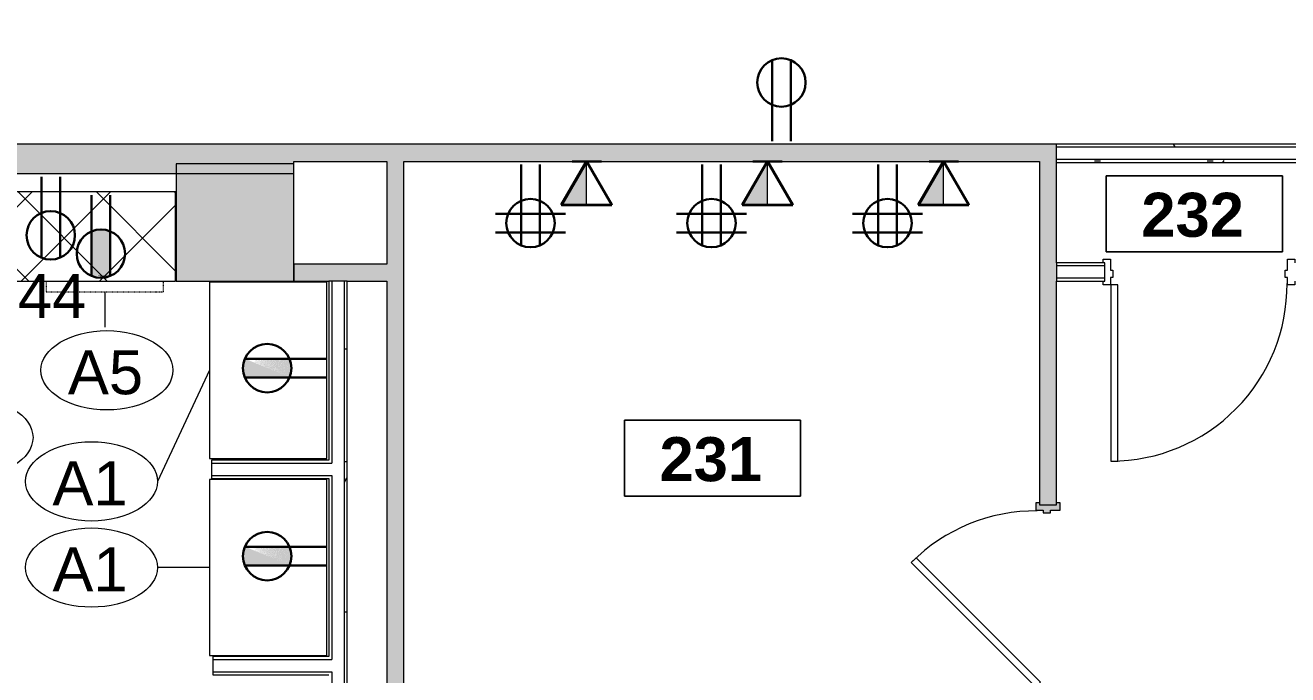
# Model space of a CAD drawing. Header units: inches. Extents: x 1180 to 3050, y -149 to 1363.
# Drawn here: x 2131.5 to 2389.6, y 271.3 to 404.1 of the extents above; entities that cross this region are included whole.
import ezdxf

# ---------------------------------------------------------------- set-up
doc = ezdxf.new("R2010")
doc.units = ezdxf.units.IN
doc.header["$MEASUREMENT"] = 0
doc.linetypes.add('Dash', pattern=[0.25, 0.125, -0.125])
for name, color, linetype, lineweight in [('A-ANNO-NOTE', 131, 'Continuous', 30), ('A-AREA-IDEN', 2, 'Continuous', 9), ('A-COLS', 52, 'Continuous', 13), ('A-DOOR', 31, 'Continuous', 13), ('A-WALL', 113, 'Continuous', 13), ('A-WALL-PATT', 111, 'Continuous', 13), ('I-WALL', 2, 'Continuous', 13), ('Q-CASE', 31, 'Continuous', 13), ('Q-SPCQ', 91, 'Continuous', 9), ('Q-SPCQ-HDLN', 91, 'Dash', 9), ('Q-SPCQ-IDEN', 132, 'Continuous', 9)]:
    doc.layers.add(name, color=color, linetype=linetype, lineweight=lineweight)
doc.styles.add('Arial', font='arial.ttf', dxfattribs={"height": 9})
doc.styles.add('Swis721 Lt BT', font='swissl.ttf', dxfattribs={"height": 9})
doc.styles.add('Swis721 Lt BT_B_1', font='', dxfattribs={"height": 9})
doc.styles.get('Swis721 Lt BT_B_1').set_extended_font_data('Swis721 Lt BT', bold=True)
pattern_1 = [(0, (0, 0), (30.72, 7.68), [1.267, -21.773, 1.267, -21.773, -122.88]), (0, (0, 0), (30.72, 7.68), [-46.08, 1.267, -44.813, 1.267, -21.773, -53.76]), (0, (0, 0), (30.72, 7.68), [-115.2, 1.267, -14.093, 1.267, -37.133]), (120, (11.52, 3.84), (-22.011075, 22.7643), [1.267, -21.773, 1.267, -21.773, -122.88]), (120, (11.52, 3.84), (-22.011075, 22.7643), [-46.08, 1.267, -44.813, 1.267, -21.773, -53.76]), (120, (11.52, 3.84), (-22.011075, 22.7643), [-115.2, 1.267, -14.093, 1.267, -37.133]), (240, (15.36, 19.2), (-8.708925, -30.4443), [1.267, -21.773, 1.267, -21.773, -122.88]), (240, (15.36, 19.2), (-8.708925, -30.4443), [-46.08, 1.267, -44.813, 1.267, -21.773, -53.76]), (240, (15.36, 19.2), (-8.708925, -30.4443), [-115.2, 1.267, -14.093, 1.267, -37.133])]

# ---------------------------------------------------------------- blocks, each defined once
blk = doc.blocks.new('Column Set - Column Set-6509051-FIRST FLOOR POWER _ SIGNAL')
at = {"layer": 'A-COLS', "lineweight": 9}
h = blk.add_hatch(color=7, dxfattribs=at)
h.paths.add_polyline_path([(3038.48, -123.25), (3038.48, -107.25), (3019.98, -107.25), (3019.98, -123.25)], flags=0)
h.paths.add_polyline_path([(2642.36, -123.25), (2651.67, -123.25), (2651.67, -107.25), (2642.36, -107.25)], flags=0)
h.paths.add_polyline_path([(2666.36, -123.25), (2666.36, -107.25), (2655.17, -107.25), (2655.17, -123.25)], flags=0)
h.paths.add_polyline_path([(2411.67, -123.25), (2411.67, -107.25), (2402.36, -107.25), (2402.36, -123.25)], flags=0)
h.paths.add_polyline_path([(2426.36, -123.25), (2426.36, -107.25), (2415.17, -107.25), (2415.17, -123.25)], flags=0)
h.paths.add_polyline_path([(2175.17, -123.25), (2186.36, -123.25), (2186.36, -107.25), (2175.17, -107.25), (2175.17, -115.8)], flags=0)
h.paths.add_polyline_path([(2162.36, -123.25), (2171.67, -123.25), (2171.67, -107.25), (2162.36, -107.25)], flags=0)
h.paths.add_polyline_path([(1922.3, -123.25), (1931.67, -123.25), (1931.67, -107.25), (1922.3, -107.25)], flags=0)
h.paths.add_polyline_path([(1935.17, -123.25), (1946.3, -123.25), (1946.3, -107.25), (1935.17, -107.25), (1935.17, -115.84)], flags=0)
h.paths.add_polyline_path([(1586.3, -123.25), (1586.3, -107.25), (1562.3, -107.25), (1562.3, -123.25), (1566.26, -123.25)], flags=0)
h.paths.add_polyline_path([(1571.47, 54.24), (1582.78, 65.55), (1565.81, 82.52), (1554.5, 71.21), (1567.73, 57.98)], flags=0)
h.paths.add_polyline_path([(3038.48, 111.75), (3038.48, 135.75), (3019.98, 135.75), (3019.98, 111.75), (3020.29, 111.75)], flags=0)
h.paths.add_polyline_path([(2642.36, 111.75), (2666.36, 111.75), (2666.36, 117.5), (2666.31, 117.5), (2666.31, 123.5), (2666.36, 123.5), (2666.36, 135.75), (2642.36, 135.75)], flags=0)
h.paths.add_polyline_path([(2882.36, 111.75), (2906.36, 111.75), (2906.36, 116.09), (2906.29, 116.09), (2906.29, 135.75), (2882.36, 135.75), (2882.36, 117.5)], flags=0)
h.paths.add_polyline_path([(2402.36, 111.75), (2426.36, 111.75), (2426.36, 135.75), (2402.36, 135.75), (2402.36, 123.07)], flags=0)
h.paths.add_polyline_path([(2162.36, 111.75), (2186.36, 111.75), (2186.36, 135.75), (2162.36, 135.75)], flags=0)
h.paths.add_polyline_path([(1922.3, 111.75), (1946.3, 111.75), (1946.3, 135.75), (1922.3, 135.75)], flags=0)
h.paths.add_polyline_path([(1681.4, 111.75), (1705.4, 111.75), (1705.4, 135.75), (1681.4, 135.75)], flags=0)
h.paths.add_polyline_path([(1401.76, 223.95), (1413.08, 235.26), (1396.11, 252.23), (1384.79, 240.92), (1398.32, 227.38)], flags=0)
h.paths.add_polyline_path([(1206.4, 231.75), (1222.4, 231.75), (1222.4, 255.75), (1206.4, 255.75)], flags=0)
h.paths.add_polyline_path([(3038.48, 351.75), (3038.48, 375.75), (3019.98, 375.75), (3019.98, 351.75), (3020.29, 351.75)], flags=0)
h.paths.add_polyline_path([(2886.54, 351.75), (2906.29, 351.75), (2906.29, 360.9), (2906.36, 360.9), (2906.36, 366.59), (2906.29, 366.59), (2906.29, 375.75), (2882.36, 375.75), (2882.36, 351.75)], flags=0)
h.paths.add_polyline_path([(2666.31, 351.75), (2666.36, 351.75), (2666.36, 364), (2666.31, 364), (2666.31, 370), (2666.36, 370), (2666.36, 375.75), (2642.36, 375.75), (2642.36, 351.75)], flags=0)
h.paths.add_polyline_path([(2402.36, 351.75), (2426.36, 351.75), (2426.36, 375.75), (2402.36, 375.75)], flags=0)
h.paths.add_polyline_path([(2178.1, 351.75), (2186.36, 351.75), (2186.36, 373.75), (2162.36, 373.75), (2162.36, 351.75), (2169.13, 351.75)], flags=0)
h.paths.add_polyline_path([(1946.3, 351.75), (1946.3, 373.75), (1922.3, 373.75), (1922.3, 351.75)], flags=0)
h.paths.add_polyline_path([(1465.4, 351.75), (1465.4, 375.75), (1441.4, 375.75), (1441.4, 351.75)], flags=0)
h.paths.add_polyline_path([(2014.17, 433.88), (2016.66, 439.88), (2008.17, 439.88)], flags=0)
h.paths.add_polyline_path([(2016.66, 439.88), (2020.17, 439.88), (2031.14, 450.85), (2024.07, 457.92), (2011.34, 445.19), (2015.59, 440.95)], flags=0)
h.paths.add_polyline_path([(2067.91, 487.62), (2084.88, 504.59), (2077.81, 511.66), (2060.84, 494.69), (2063.67, 491.86)], flags=0)
h.paths.add_polyline_path([(2163.48, 511.88), (2186.36, 511.88), (2186.36, 535.75), (2162.36, 535.75), (2162.36, 512.6)], flags=0)
h.paths.add_polyline_path([(1930.03, 518.02), (1947, 534.99), (1939.93, 542.07), (1922.95, 525.09), (1927.2, 520.85)], flags=0)
h.paths.add_polyline_path([(2118.15, 553.34), (2129.47, 564.66), (2120.98, 573.14), (2109.67, 561.83), (2113.69, 557.8)], flags=0)
h.paths.add_polyline_path([(1983.77, 571.76), (2000.74, 588.73), (1993.67, 595.81), (1976.69, 578.83), (1978.11, 577.42)], flags=0)
h.paths.add_polyline_path([(1856.49, 591.56), (1873.46, 608.53), (1866.39, 615.6), (1849.42, 598.63), (1856.08, 591.97)], flags=0)
h.paths.add_polyline_path([(2886.54, 591.75), (2906.29, 591.75), (2906.29, 611.15), (2906.36, 611.15), (2906.36, 615.75), (2882.36, 615.75), (2882.36, 591.75)], flags=0)
h.paths.add_polyline_path([(3038.48, 591.75), (3038.48, 615.75), (3019.98, 615.75), (3019.98, 591.75), (3036.81, 591.75)], flags=0)
h.paths.add_polyline_path([(2666.36, 591.75), (2666.36, 615.75), (2642.36, 615.75), (2642.36, 591.75), (2661.13, 591.75)], flags=0)
h.paths.add_polyline_path([(2426.36, 591.75), (2426.36, 615.75), (2402.36, 615.75), (2402.36, 591.75), (2408.36, 591.75)], flags=0)
h.paths.add_polyline_path([(1684.58, 591.75), (1705.35, 591.75), (1705.35, 615.75), (1704.32, 615.75), (1704.32, 615.57), (1696.32, 615.57), (1696.32, 615.75), (1681.4, 615.75), (1681.4, 591.75)], flags=0)
h.paths.add_polyline_path([(1465.4, 591.75), (1465.4, 615.75), (1441.4, 615.75), (1441.4, 591.75), (1456.03, 591.75)], flags=0)
h.paths.add_polyline_path([(1206.4, 591.75), (1222.4, 591.75), (1222.4, 615.75), (1206.4, 615.75), (1206.4, 605)], flags=0)
h.paths.add_polyline_path([(1910.23, 645.3), (1927.2, 662.27), (1920.13, 669.34), (1903.16, 652.37)], flags=0)
h.paths.add_polyline_path([(1783.65, 664.39), (1800.63, 681.37), (1793.55, 688.44), (1776.58, 671.47)], flags=0)
h.paths.add_polyline_path([(2056.6, 665.81), (2065.08, 674.29), (2048.11, 691.26), (2039.63, 682.78), (2049.29, 673.12)], flags=0)
h.paths.add_polyline_path([(1837.39, 718.13), (1854.37, 735.11), (1847.29, 742.18), (1830.32, 725.21), (1834.57, 720.96)], flags=0)
h.paths.add_polyline_path([(1990.13, 732.28), (1998.62, 740.76), (1981.64, 757.73), (1973.16, 749.25), (1989.31, 733.09)], flags=0)
h.paths.add_polyline_path([(2163.86, 743.75), (2180.44, 743.75), (2183.07, 761.75), (2160.36, 761.75), (2160.36, 744.08)], flags=0)
h.paths.add_polyline_path([(2184.36, 743.75), (2184.36, 761.75), (2183.36, 761.75), (2183.36, 743.75)], flags=0)
h.paths.add_polyline_path([(1705.4, 831.75), (1705.4, 855.75), (1681.4, 855.75), (1681.4, 831.75)], flags=0)
h.paths.add_polyline_path([(1206.4, 831.75), (1222.4, 831.75), (1222.4, 855.75), (1206.4, 855.75)], flags=0)
h.paths.add_polyline_path([(1465.4, 831.75), (1465.4, 855.75), (1441.4, 855.75), (1441.4, 831.75)], flags=0)
h.paths.add_polyline_path([(3019.98, 853.75), (3038.48, 853.75), (3038.48, 871.75), (3043.98, 874.5), (3043.98, 877.75), (3019.98, 877.75), (3019.98, 862.5)], flags=0)
h.paths.add_polyline_path([(2882.36, 853.75), (2906.36, 853.75), (2906.36, 877.75), (2882.36, 877.75), (2882.36, 865.49)], flags=0)
h.paths.add_polyline_path([(2650.11, 853.75), (2666.36, 853.75), (2666.36, 877.75), (2642.36, 877.75), (2642.36, 853.75)], flags=0)
h.paths.add_polyline_path([(2402.36, 853.75), (2426.36, 853.75), (2426.36, 877.75), (2402.36, 877.75)], flags=0)
h.paths.add_polyline_path([(2184.36, 859.75), (2184.36, 877.75), (2160.36, 877.75), (2160.36, 859.75), (2178.1, 859.75)], flags=0)
h.paths.add_polyline_path([(1946.9, 871.75), (1946.9, 895.75), (1928.9, 895.75), (1928.9, 871.75)], flags=0)
h.paths.add_polyline_path([(1922.9, 1071.75), (1946.9, 1071.75), (1946.9, 1095.75), (1922.9, 1095.75)], flags=0)
h.paths.add_polyline_path([(1705.4, 1071.75), (1705.4, 1095.75), (1681.4, 1095.75), (1681.4, 1071.75)], flags=0)
h.paths.add_polyline_path([(1441.4, 1071.75), (1465.4, 1071.75), (1465.4, 1095.75), (1441.4, 1095.75), (1441.4, 1073.89)], flags=0)
h.paths.add_polyline_path([(1212.03, 1071.75), (1222.4, 1071.75), (1222.4, 1095.75), (1206.4, 1095.75), (1206.4, 1071.75), (1208.68, 1071.75)], flags=0)
h.paths.add_polyline_path([(1922.9, 1191.75), (1946.9, 1191.75), (1946.9, 1215.75), (1922.9, 1215.75)], flags=0)
h.paths.add_polyline_path([(1946.9, 1338.25), (1946.9, 1356.25), (1940.4, 1356.25), (1938.9, 1354.75), (1922.9, 1354.75), (1922.9, 1338.25)], flags=0)
h.paths.add_polyline_path([(1799.9, 1338.25), (1823.9, 1338.25), (1823.87, 1354.75), (1799.9, 1354.75)], flags=0)
h.paths.add_polyline_path([(1705.4, 1338.25), (1705.4, 1354.75), (1681.4, 1354.75), (1681.4, 1338.25), (1695.06, 1338.25)], flags=0)
h.paths.add_polyline_path([(1566.26, 1338.25), (1586.9, 1338.25), (1586.9, 1354.75), (1562.9, 1354.75), (1562.9, 1338.25)], flags=0)
h.paths.add_polyline_path([(1185.4, 1338.25), (1222.4, 1338.25), (1222.4, 1354.75), (1185.4, 1354.75)], flags=0)
h.paths.add_polyline_path([(1445.44, 1338.25), (1465.4, 1338.25), (1465.4, 1354.75), (1441.4, 1354.75), (1441.4, 1338.25)], flags=0)
h.paths.add_polyline_path([(1340.84, 1338.25), (1343.9, 1338.25), (1343.9, 1354.75), (1319.9, 1354.75), (1319.9, 1338.25)], flags=0)
at = {"layer": 'A-COLS', "color": 8, "lineweight": 20}
for p, q in [((2186.36, 375.75), (2162.36, 375.75)), ((2162.36, 375.75), (2162.36, 351.75)), ((2186.36, 351.75), (2186.36, 375.75)), ((2162.36, 351.75), (2186.36, 351.75))]:
    blk.add_line(p, q, dxfattribs=at)
blk = doc.blocks.new('Door - Single - Solid Door-6528916-FIRST FLOOR POWER _ SIGNAL')
at = {"layer": 'A-DOOR'}
h = blk.add_hatch(color=250, dxfattribs=at)
h.paths.add_polyline_path([(-15.63, 2.59), (-15.63, 1.84), (-15.26, 1.84), (-15.26, -1.66), (-15.63, -1.66), (-15.63, -2.41), (-14.13, -2.41), (-14.13, -0.41), (-13.63, -0.41), (-13.63, 1.09), (-14.13, 1.09), (-14.13, 2.59), (-15.26, 2.59)], flags=0)
h.paths.add_polyline_path([(21.62, 0.76), (21.62, -0.41), (22.12, -0.41), (22.12, -2.41), (23.62, -2.41), (23.62, -1.66), (23.24, -1.66), (23.24, 1.84), (23.62, 1.84), (23.62, 2.59), (22.12, 2.59), (22.12, 1.09), (21.62, 1.09)], flags=0)
at = {"layer": 'A-DOOR', "color": 8, "lineweight": 20}
for p, q in [((-14.01, 2.59), (11.45, 28.04)), ((12.42, 27.07), (-13.03, 1.62)), ((11.45, 28.04), (12.42, 27.07)), ((-15.63, 2.59), (-15.63, 1.84)), ((-14.13, 2.59), (-15.63, 2.59)), ((-14.13, 1.09), (-14.13, 2.59)), ((-13.03, 1.62), (-14.01, 2.59)), ((23.62, 2.59), (22.12, 2.59)), ((22.12, 2.59), (22.12, 1.09)), ((23.62, 1.84), (23.62, 2.59)), ((-13.63, 1.09), (-14.13, 1.09)), ((-13.63, -0.41), (-13.63, 1.09)), ((22.12, 1.09), (21.62, 1.09)), ((21.62, 1.09), (21.62, -0.41)), ((-15.63, -1.66), (-15.63, -2.41)), ((-15.63, -2.41), (-14.13, -2.41)), ((-14.13, -2.41), (-14.13, -0.41)), ((-14.13, -0.41), (-13.63, -0.41)), ((21.62, -0.41), (22.12, -0.41)), ((22.12, -0.41), (22.12, -2.41)), ((22.12, -2.41), (23.62, -2.41)), ((23.62, -2.41), (23.62, -1.66))]:
    blk.add_line(p, q, dxfattribs=at)
at = {"layer": 'A-DOOR', "lineweight": 9}
blk.add_arc((-14.01, 2.59), 36, 359.5, 45, dxfattribs=at)
blk = doc.blocks.new('Door - Single - Solid Door-6981070-FIRST FLOOR POWER _ SIGNAL')
at = {"layer": 'A-DOOR', "lineweight": 9}
for p, q in [((-15.63, 2.54), (-14.13, 2.54)), ((-15.63, 1.79), (-15.63, 2.54)), ((-14.13, 2.54), (-14.13, 0.29)), ((-14.13, 0.29), (-13.63, 0.29)), ((-13.63, 0.29), (-13.63, -1.21)), ((21.62, 0.29), (22.12, 0.29)), ((21.62, -1.21), (21.62, 0.29)), ((22.12, 2.54), (23.62, 2.54)), ((22.12, 0.29), (22.12, 2.54)), ((23.62, 2.54), (23.62, 1.79)), ((-15.63, -2.71), (-15.63, -1.96)), ((-14.13, -1.21), (-14.13, -2.71)), ((-13.63, -1.21), (-14.13, -1.21)), ((22.12, -1.21), (21.62, -1.21)), ((22.12, -2.71), (22.12, -1.21)), ((23.62, -1.96), (23.62, -2.71)), ((-14.13, -2.71), (-15.63, -2.71)), ((23.62, -2.71), (22.12, -2.71))]:
    blk.add_line(p, q, dxfattribs=at)
at = {"layer": 'A-DOOR'}
for p, q in [((-12.63, -2.71), (-14.01, -2.71)), ((-14.01, -2.71), (-14.01, -38.71)), ((-12.63, -38.71), (-12.63, -2.71)), ((-14.01, -38.71), (-12.63, -38.71))]:
    blk.add_line(p, q, dxfattribs=at)
at = {"layer": 'A-DOOR', "lineweight": 9}
blk.add_arc((-14.01, -2.71), 36, 270, 0.5, dxfattribs=at)
blk = doc.blocks.new('Casework 7 - Casework 7-7008632-FIRST FLOOR POWER _ SIGNAL')
at = {"layer": 'Q-CASE', "lineweight": 9}
h = blk.add_hatch(dxfattribs=at)
h.set_pattern_fill('FP_20', color=256, style=0, pattern_type=2)
h.set_pattern_definition([(45, (0.163, 0), (-8.012227, 8.012227), []), (135, (0.163, 0), (-8.012227, -8.012227), [])])
h.paths.add_polyline_path([(2021.51, 351.75), (2082.24, 351.75), (2082.1, 355.41), (2082.1, 364.84), (2082.3, 368.45), (2082.37, 368.61), (2082.62, 368.72), (2086.09, 368.87), (2097.85, 368.84), (2100.68, 368.67), (2100.83, 368.61), (2100.94, 368.35), (2101.1, 364.03), (2101.1, 354.86), (2100.96, 351.75), (2162.36, 351.75), (2162.36, 370), (2034.88, 370), (2034.88, 369.81), (2032.13, 369.81), (2032.13, 370), (2021.51, 370)], flags=0)
h.paths.add_polyline_path([(2097.75, 352.27), (2097.85, 352.27), (2098.39, 352.34), (2098.9, 352.55), (2099.34, 352.9), (2099.67, 353.32), (2099.88, 353.83), (2099.95, 354.37), (2099.95, 362.37), (2099.88, 362.91), (2099.67, 363.42), (2099.33, 363.85), (2098.9, 364.19), (2098.39, 364.4), (2097.75, 364.47), (2092.08, 364.47), (2092.1, 363.23), (2092.08, 362.97), (2092.08, 362.71), (2092.03, 362.59), (2091.94, 362.55), (2091.92, 362.46), (2091.73, 362.35), (2091.6, 362.39), (2091.42, 362.37), (2091.25, 362.48), (2091.25, 362.56), (2091.16, 362.59), (2091.1, 362.84), (2091.14, 362.86), (2091.11, 363.13), (2091.11, 363.45), (2091.1, 364.47), (2085.35, 364.47), (2084.81, 364.4), (2084.3, 364.19), (2083.87, 363.85), (2083.53, 363.42), (2083.32, 362.91), (2083.25, 362.37), (2083.25, 354.37), (2083.32, 353.83), (2083.6, 353.23), (2083.87, 352.89), (2084.3, 352.55), (2084.81, 352.34), (2085.35, 352.27), (2097.11, 352.27)], flags=0)
for p, q in [((2162.36, 351.75), (2162.36, 370)), ((2021.51, 351.75), (2082.24, 351.75)), ((2100.96, 351.75), (2162.36, 351.75))]:
    blk.add_line(p, q, dxfattribs=at)
blk = doc.blocks.new('Specialty Equipment 1 - Specialty Equipment 1-7210309-FIRST FLOOR POWER _ SIGNAL')
at = {"layer": 'Q-SPCQ'}
for p, q in [((2066.99, 323.97), (2042.99, 323.97)), ((2042.99, 323.97), (2042.99, 287.97)), ((2066.99, 287.97), (2066.99, 323.97)), ((2042.99, 287.97), (2066.99, 287.97))]:
    blk.add_line(p, q, dxfattribs=at)
blk = doc.blocks.new('Specialty Equipment 2 - Specialty Equipment 1-7210365-FIRST FLOOR POWER _ SIGNAL')
at = {"layer": 'Q-SPCQ'}
for p, q in [((2066.99, 323.97), (2042.99, 323.97)), ((2042.99, 323.97), (2042.99, 287.97)), ((2066.99, 287.97), (2066.99, 323.97)), ((2042.99, 287.97), (2066.99, 287.97))]:
    blk.add_line(p, q, dxfattribs=at)
blk = doc.blocks.new('A-Refrigerator-generic - A-Ice Machine-6909462-FIRST FLOOR POWER _ SIGNAL')
at = {"layer": 'Q-SPCQ-HDLN'}
for p, q in [((-7.5, 12), (-7.5, -12)), ((-5.35, 12), (-7.5, 12)), ((-7.5, -12), (-5.33, -12))]:
    blk.add_line(p, q, dxfattribs=at)
blk = doc.blocks.new('Appliance_Specialty Equipment Tag - Standard-3515593-FIRST FLOOR POWER _ SIGNAL')
at = {"layer": 'Q-SPCQ-IDEN'}
blk.add_ellipse((-0.0499, 0.0037), major_axis=(-0.1406, 0), ratio=0.600473, dxfattribs=at)
blk = doc.blocks.new('Room Tag - Number Only-4120135-FIRST FLOOR POWER _ SIGNAL')
at = {"layer": 'A-AREA-IDEN'}
for p, q in [((-0.1881, -0.1636), (-0.1881, -0.0018)), ((-0.1881, -0.0018), (0.1869, -0.0018)), ((0.1869, -0.0018), (-0.1881, -0.0018)), ((-0.1881, -0.0018), (-0.1881, -0.1636)), ((0.1869, -0.0018), (0.1869, -0.1636)), ((0.1869, -0.1636), (0.1869, -0.0018)), ((0.1869, -0.1636), (-0.1881, -0.1636)), ((-0.1881, -0.1636), (0.1869, -0.1636))]:
    blk.add_line(p, q, dxfattribs=at)

msp = doc.modelspace()

# ---------------------------------------------------------------- hatches: boundary and pattern name
at = {"layer": 'A-ANNO-NOTE', "lineweight": 9}
for points in [[(2242.5, 367.38), (2246.24, 367.38), (2246.24, 376.31), (2241.08, 367.38)], [(2283.24, 367.38), (2283.24, 376.31), (2278.08, 367.38)], [(2319.24, 367.38), (2319.24, 376.31), (2314.08, 367.38)], [(2145.03, 352.87), (2147.24, 362.32), (2147.14, 362.33), (2145.89, 356.75)], [(2145.03, 352.87), (2147.14, 362.33), (2147.04, 362.33), (2145.89, 356.94)], [(2145.03, 352.87), (2147.04, 362.33), (2146.94, 362.33), (2145.89, 357.15)], [(2145.03, 352.87), (2146.85, 362.33), (2146.75, 362.33), (2145.89, 357.64)], [(2145.03, 352.87), (2146.75, 362.33), (2146.65, 362.32), (2145.89, 357.93)], [(2145.03, 352.87), (2146.94, 362.33), (2146.85, 362.33), (2145.89, 357.39)], [(2145.03, 352.87), (2147.34, 362.31), (2147.24, 362.32), (2145.89, 356.58)], [(2145.03, 352.87), (2146.65, 362.32), (2146.55, 362.31), (2145.89, 358.25)], [(2145.03, 352.87), (2147.43, 362.31), (2147.34, 362.31), (2145.89, 356.42)], [(2145.03, 352.87), (2147.53, 362.29), (2147.43, 362.31), (2145.89, 356.27)], [(2145.03, 352.87), (2146.55, 362.31), (2146.45, 362.31), (2145.89, 358.61)], [(2145.03, 352.87), (2146.45, 362.31), (2146.35, 362.29), (2145.89, 359.03)], [(2145.03, 352.87), (2147.63, 362.28), (2147.53, 362.29), (2145.89, 356.14)], [(2145.03, 352.87), (2146.35, 362.29), (2146.26, 362.28), (2145.89, 359.51)], [(2145.03, 352.87), (2147.73, 362.27), (2147.63, 362.28), (2145.89, 356.01)], [(2145.03, 352.87), (2146.26, 362.28), (2146.16, 362.27), (2145.89, 360.07)], [(2145.03, 352.87), (2147.82, 362.25), (2147.73, 362.27), (2145.89, 355.89)], [(2145.03, 352.87), (2146.16, 362.27), (2146.06, 362.25), (2145.89, 360.73)], [(2145.03, 352.87), (2147.92, 362.23), (2147.82, 362.25), (2145.89, 355.78)], [(2145.03, 352.87), (2146.06, 362.25), (2145.97, 362.23), (2145.89, 361.52)], [(2145.03, 352.87), (2148.02, 362.21), (2147.92, 362.23), (2145.89, 355.68)], [(2145.03, 352.87), (2145.97, 362.23), (2145.87, 362.21)], [(2145.03, 352.87), (2148.11, 362.19), (2148.02, 362.21), (2145.89, 355.58)], [(2145.03, 352.87), (2145.87, 362.21), (2145.77, 362.19)], [(2145.03, 352.87), (2148.21, 362.17), (2148.11, 362.19), (2145.89, 355.49)], [(2145.03, 352.87), (2145.77, 362.19), (2145.68, 362.17)], [(2145.03, 352.87), (2148.3, 362.14), (2148.21, 362.17), (2145.89, 355.41)], [(2145.03, 352.87), (2145.68, 362.17), (2145.58, 362.14)], [(2145.03, 352.87), (2148.4, 362.11), (2148.3, 362.14), (2145.89, 355.33)], [(2145.03, 352.87), (2145.58, 362.14), (2145.49, 362.11)], [(2145.03, 352.87), (2148.49, 362.08), (2148.4, 362.11), (2145.89, 355.25)], [(2145.03, 352.87), (2145.49, 362.11), (2145.4, 362.08)], [(2145.03, 352.87), (2148.58, 362.05), (2148.49, 362.08), (2145.89, 355.18)], [(2145.03, 352.87), (2145.4, 362.08), (2145.3, 362.05)], [(2145.03, 352.87), (2148.68, 362.02), (2148.58, 362.05), (2145.89, 355.11)], [(2145.03, 352.87), (2145.3, 362.05), (2145.21, 362.02)], [(2145.03, 352.87), (2148.77, 361.98), (2148.68, 362.02), (2145.89, 355.05)], [(2145.03, 352.87), (2145.21, 362.02), (2145.12, 361.98)], [(2145.03, 352.87), (2148.86, 361.94), (2148.77, 361.98), (2145.89, 354.98)], [(2145.03, 352.87), (2145.12, 361.98), (2145.03, 361.94)], [(2148.86, 352.85), (2148.86, 361.94), (2145.03, 352.87), (2145.89, 352.87)], [(2145.21, 352.79), (2148.77, 352.81), (2145.03, 352.87)], [(2147.53, 352.47), (2148.68, 352.77), (2145.21, 352.79), (2145.89, 352.7)], [(2147.53, 352.47), (2145.21, 352.79), (2146.06, 352.53)], [(2148.77, 352.81), (2148.86, 352.85), (2145.89, 352.86)], [(2148.68, 352.77), (2148.77, 352.81), (2145.89, 352.79)], [(2146.94, 352.44), (2147.53, 352.47), (2146.06, 352.53)], [(2147.53, 352.47), (2148.02, 352.56), (2148.68, 352.77)], [(2176.38, 332.16), (2176.44, 335.9), (2176.07, 333.2)], [(2176.07, 333.2), (2176.44, 335.9), (2176.11, 334.97)], [(2185.51, 332.07), (2176.44, 335.9), (2176.42, 332.07), (2178.1, 332.07)], [(2185.55, 335.81), (2185.51, 335.9), (2178.1, 335.89)], [(2185.58, 335.72), (2185.55, 335.81), (2178.1, 335.87)], [(2185.62, 335.63), (2185.58, 335.72), (2178.1, 335.85)], [(2185.65, 335.54), (2185.62, 335.63), (2178.1, 335.84)], [(2185.68, 335.44), (2185.65, 335.54), (2178.1, 335.82)], [(2185.7, 335.35), (2185.68, 335.44), (2178.1, 335.8)], [(2185.73, 335.25), (2185.7, 335.35), (2178.1, 335.79)], [(2185.75, 335.16), (2185.73, 335.25), (2178.1, 335.77)], [(2185.78, 335.06), (2185.75, 335.16), (2178.1, 335.75)], [(2185.8, 334.96), (2185.78, 335.06), (2178.1, 335.74)], [(2185.82, 334.87), (2185.8, 334.96), (2178.1, 335.72)], [(2185.83, 334.77), (2185.82, 334.87), (2178.1, 335.7)], [(2185.85, 334.67), (2185.83, 334.77), (2178.1, 335.69)], [(2185.86, 334.58), (2185.85, 334.67), (2178.1, 335.67)], [(2185.87, 334.48), (2185.86, 334.58), (2178.1, 335.65)], [(2185.88, 334.38), (2185.87, 334.48), (2178.1, 335.64)], [(2185.89, 334.28), (2185.88, 334.38), (2178.1, 335.62)], [(2176.07, 333.2), (2176.11, 334.97), (2176.03, 334.48)], [(2185.89, 334.18), (2185.89, 334.28), (2178.1, 335.6)], [(2185.89, 334.09), (2185.89, 334.18), (2178.1, 335.58)], [(2185.89, 333.99), (2185.89, 334.09), (2178.1, 335.57)], [(2185.89, 333.89), (2185.89, 333.99), (2178.1, 335.55)], [(2185.89, 333.79), (2185.89, 333.89), (2178.1, 335.53)], [(2185.89, 333.69), (2185.89, 333.79), (2178.1, 335.52)], [(2185.88, 333.59), (2185.89, 333.69), (2178.1, 335.5)], [(2185.87, 333.5), (2185.88, 333.59), (2178.1, 335.48)], [(2185.86, 333.4), (2185.87, 333.5), (2178.1, 335.46)], [(2185.85, 333.3), (2185.86, 333.4), (2178.1, 335.45)], [(2185.83, 333.2), (2185.85, 333.3), (2178.1, 335.43)], [(2185.82, 333.11), (2185.83, 333.2), (2178.1, 335.41)], [(2185.8, 333.01), (2185.82, 333.11), (2178.1, 335.39)], [(2185.78, 332.91), (2185.8, 333.01), (2178.1, 335.37)], [(2185.75, 332.82), (2185.78, 332.91), (2178.1, 335.35)], [(2185.73, 332.72), (2185.75, 332.82), (2178.1, 335.34)], [(2185.7, 332.63), (2185.73, 332.72), (2178.1, 335.32)], [(2185.68, 332.53), (2185.7, 332.63), (2178.1, 335.3)], [(2185.65, 332.44), (2185.68, 332.53), (2178.1, 335.28)], [(2185.62, 332.35), (2185.65, 332.44), (2178.1, 335.26)], [(2185.58, 332.25), (2185.62, 332.35), (2178.1, 335.24)], [(2185.55, 332.16), (2185.58, 332.25), (2178.1, 335.22)], [(2185.51, 332.07), (2185.55, 332.16), (2178.1, 335.2)], [(2176.38, 293.75), (2176.44, 297.49), (2176.07, 294.79)], [(2176.07, 294.79), (2176.44, 297.49), (2176.11, 296.55)], [(2185.51, 293.66), (2176.44, 297.49), (2176.42, 293.66), (2178.1, 293.66)], [(2185.55, 297.4), (2185.51, 297.49), (2178.1, 297.47)], [(2185.58, 297.3), (2185.55, 297.4), (2178.1, 297.45)], [(2185.62, 297.21), (2185.58, 297.3), (2178.1, 297.44)], [(2185.65, 297.12), (2185.62, 297.21), (2178.1, 297.42)], [(2185.68, 297.03), (2185.65, 297.12), (2178.1, 297.4)], [(2185.7, 296.93), (2185.68, 297.03), (2178.1, 297.39)], [(2185.73, 296.84), (2185.7, 296.93), (2178.1, 297.37)], [(2185.75, 296.74), (2185.73, 296.84), (2178.1, 297.35)], [(2185.78, 296.64), (2185.75, 296.74), (2178.1, 297.34)], [(2185.8, 296.55), (2185.78, 296.64), (2178.1, 297.32)], [(2185.82, 296.45), (2185.8, 296.55), (2178.1, 297.3)], [(2185.83, 296.36), (2185.82, 296.45), (2178.1, 297.29)], [(2185.85, 296.26), (2185.83, 296.36), (2178.1, 297.27)], [(2185.86, 296.16), (2185.85, 296.26), (2178.1, 297.25)], [(2185.87, 296.06), (2185.86, 296.16), (2178.1, 297.24)], [(2185.88, 295.96), (2185.87, 296.06), (2178.1, 297.22)], [(2185.89, 295.87), (2185.88, 295.96), (2178.1, 297.2)], [(2185.89, 295.77), (2185.89, 295.87), (2178.1, 297.19)], [(2185.89, 295.67), (2185.89, 295.77), (2178.1, 297.17)], [(2185.89, 295.57), (2185.89, 295.67), (2178.1, 297.15)], [(2185.89, 295.47), (2185.89, 295.57), (2178.1, 297.13)], [(2185.89, 295.37), (2185.89, 295.47), (2178.1, 297.12)], [(2185.89, 295.28), (2185.89, 295.37), (2178.1, 297.1)], [(2185.88, 295.18), (2185.89, 295.28), (2178.1, 297.08)], [(2185.87, 295.08), (2185.88, 295.18), (2178.1, 297.06)], [(2185.86, 294.98), (2185.87, 295.08), (2178.1, 297.05)], [(2185.85, 294.88), (2185.86, 294.98), (2178.1, 297.03)], [(2185.83, 294.79), (2185.85, 294.88), (2178.1, 297.01)], [(2185.82, 294.69), (2185.83, 294.79), (2178.1, 296.99)], [(2185.8, 294.59), (2185.82, 294.69), (2178.1, 296.97)], [(2185.78, 294.5), (2185.8, 294.59), (2178.1, 296.96)], [(2185.75, 294.4), (2185.78, 294.5), (2178.1, 296.94)], [(2185.73, 294.31), (2185.75, 294.4), (2178.1, 296.92)], [(2185.7, 294.21), (2185.73, 294.31), (2178.1, 296.9)], [(2176.07, 294.79), (2176.11, 296.55), (2176.03, 296.07)], [(2185.68, 294.12), (2185.7, 294.21), (2178.1, 296.88)], [(2185.65, 294.02), (2185.68, 294.12), (2178.1, 296.86)], [(2185.62, 293.93), (2185.65, 294.02), (2178.1, 296.84)], [(2185.58, 293.84), (2185.62, 293.93), (2178.1, 296.83)], [(2185.55, 293.75), (2185.58, 293.84), (2178.1, 296.81)], [(2185.51, 293.66), (2185.55, 293.75), (2178.1, 296.79)]]:
    msp.add_hatch(color=256, dxfattribs=at).paths.add_polyline_path(points, flags=0)
at = {"layer": 'A-WALL-PATT', "lineweight": 9}
for points in [[(1922.3, 373.75), (2186.36, 373.75), (2186.36, 379.75), (1922.3, 379.75), (1922.3, 376)], [(2205.41, 376.25), (2342.36, 376.25), (2342.36, 379.75), (2186.36, 379.75), (2186.36, 376.25), (2193.13, 376.25)], [(2208.53, 259.33), (2208.91, 259.33), (2208.91, 376.25), (2205.41, 376.25), (2205.41, 259.33), (2206.03, 259.33)], [(2193.56, 351.75), (2205.41, 351.75), (2205.41, 355.25), (2186.36, 355.25), (2186.36, 351.75), (2193.13, 351.75)]]:
    msp.add_hatch(color=7, dxfattribs=at).paths.add_polyline_path(points, flags=0)
h = msp.add_hatch(dxfattribs=at)
h.set_pattern_fill('FP_4', color=256, style=0, pattern_type=2)
h.set_pattern_definition(pattern_1)
h.paths.add_polyline_path([(2426.36, 379.12), (2437.11, 379.12), (2437.11, 379.75), (2342.36, 379.75), (2342.36, 379.12), (2402.36, 379.12)], flags=0)
h = msp.add_hatch(color=7, dxfattribs=at)
h.paths.add_polyline_path([(2339.11, 185.75), (2342.36, 185.75), (2342.36, 212.83), (2338.86, 212.83), (2338.86, 185.75)], flags=0)
h.paths.add_polyline_path([(2339.48, 251.33), (2342.36, 251.33), (2342.36, 267.58), (2338.86, 267.58), (2338.86, 251.33), (2339.08, 251.33)], flags=0)
h.paths.add_polyline_path([(2342.36, 306.08), (2342.36, 376.25), (2338.86, 376.25), (2338.86, 306.08), (2339.08, 306.08)], flags=0)
h = msp.add_hatch(dxfattribs=at)
h.set_pattern_fill('FP_4', color=256, style=0, pattern_type=2)
h.set_pattern_definition(pattern_1)
h.paths.add_polyline_path([(2433.98, 376), (2433.98, 376.62), (2342.36, 376.62), (2342.36, 376), (2433.36, 376)], flags=0)
h = msp.add_hatch(dxfattribs=at)
h.set_pattern_fill('FP_4', color=256, style=0, pattern_type=2)
h.set_pattern_definition(pattern_1)
h.paths.add_polyline_path([(2193.91, 135.78), (2194.19, 135.78), (2194.19, 231.77), (2193.56, 231.77), (2193.56, 193.84), (2193.91, 193.84), (2193.91, 137.23), (2193.56, 137.23), (2193.56, 135.78)], flags=0)
h.paths.add_polyline_path([(2194.19, 234.27), (2194.19, 271.95), (2193.56, 271.95), (2193.56, 234.27), (2194.12, 234.27)], flags=0)
h.paths.add_polyline_path([(2194.19, 274.45), (2194.19, 312.06), (2193.56, 312.06), (2193.56, 274.45)], flags=0)
h.paths.add_polyline_path([(2193.56, 314.56), (2194.19, 314.56), (2194.19, 351.75), (2193.56, 351.75), (2193.56, 315.19)], flags=0)
h = msp.add_hatch(dxfattribs=at)
h.set_pattern_fill('FP_4', color=256, style=0, pattern_type=2)
h.set_pattern_definition(pattern_1)
h.paths.add_polyline_path([(2196.69, 138.91), (2197.31, 138.91), (2197.31, 351.75), (2196.69, 351.75), (2196.69, 188.2)], flags=0)

# ---------------------------------------------------------------- linework, layer by layer
at = {"layer": 'A-ANNO-NOTE'}
for p, q in [((2284.18, 380.4), (2284.18, 396.93)), ((2284.18, 380.4), (2284.18, 396.93)), ((2288.02, 380.4), (2288.02, 396.93)), ((2232.87, 375.59), (2232.87, 359.07)), ((2236.7, 375.59), (2236.7, 359.07)), ((2246.24, 376.31), (2241.08, 367.38)), ((2246.28, 376.25), (2241.12, 367.31)), ((2243.28, 376.25), (2249.28, 376.25)), ((2246.24, 376.31), (2251.4, 367.38)), ((2246.28, 376.25), (2251.44, 367.31)), ((2269.87, 375.59), (2269.87, 359.07)), ((2273.7, 375.59), (2273.7, 359.07)), ((2283.24, 376.31), (2278.08, 367.38)), ((2283.28, 376.25), (2278.12, 367.31)), ((2280.28, 376.25), (2286.28, 376.25)), ((2283.24, 376.31), (2288.4, 367.38)), ((2283.28, 376.25), (2288.44, 367.31)), ((2305.87, 375.59), (2305.87, 359.07)), ((2309.7, 375.59), (2309.7, 359.07)), ((2319.24, 376.31), (2314.08, 367.38)), ((2319.28, 376.25), (2314.12, 367.31)), ((2316.28, 376.25), (2322.28, 376.25)), ((2319.24, 376.31), (2324.4, 367.38)), ((2319.28, 376.25), (2324.44, 367.31)), ((2134.76, 373.09), (2134.76, 356.57)), ((2138.6, 373.09), (2138.6, 356.57)), ((2138.6, 373.09), (2138.6, 356.57)), ((2145.03, 369.34), (2145.03, 352.82)), ((2148.86, 369.34), (2148.86, 352.82)), ((2148.86, 369.34), (2148.86, 352.82)), ((2251.4, 367.38), (2241.08, 367.38)), ((2251.44, 367.31), (2241.12, 367.31)), ((2288.4, 367.38), (2278.08, 367.38)), ((2288.44, 367.31), (2278.12, 367.31)), ((2324.4, 367.38), (2314.08, 367.38)), ((2324.44, 367.31), (2314.12, 367.31)), ((2241.96, 365.55), (2227.61, 365.55)), ((2278.96, 365.55), (2264.61, 365.55)), ((2314.96, 365.55), (2300.61, 365.55)), ((2241.96, 361.71), (2227.61, 361.71)), ((2278.96, 361.71), (2264.61, 361.71)), ((2314.96, 361.71), (2300.61, 361.71)), ((2192.91, 335.9), (2176.38, 335.9)), ((2192.91, 332.07), (2176.38, 332.07)), ((2192.91, 332.07), (2176.38, 332.07)), ((2192.91, 297.49), (2176.38, 297.49)), ((2192.91, 293.66), (2176.38, 293.66)), ((2192.91, 293.66), (2176.38, 293.66))]:
    msp.add_line(p, q, dxfattribs=at)
at = {"layer": 'A-ANNO-NOTE', "lineweight": 9}
for p, q in [((2246.24, 376.31), (2241.08, 367.38)), ((2246.24, 367.38), (2246.24, 376.31)), ((2283.24, 376.31), (2278.08, 367.38)), ((2283.24, 367.38), (2283.24, 376.31)), ((2319.24, 376.31), (2314.08, 367.38)), ((2319.24, 367.38), (2319.24, 376.31)), ((2241.08, 367.38), (2246.24, 367.38)), ((2278.08, 367.38), (2283.24, 367.38)), ((2314.08, 367.38), (2319.24, 367.38)), ((2145.03, 361.94), (2145.03, 352.87)), ((2148.86, 352.85), (2148.86, 361.94)), ((2185.51, 335.9), (2176.44, 335.9)), ((2176.42, 332.07), (2185.51, 332.07)), ((2185.51, 297.49), (2176.44, 297.49)), ((2176.42, 293.66), (2185.51, 293.66))]:
    msp.add_line(p, q, dxfattribs=at)
at = {"layer": 'A-ANNO-NOTE'}
for centre in [(2286.1, 392.36), (2234.79, 363.63), (2271.79, 363.63), (2307.79, 363.63), (2136.68, 361.13), (2146.94, 357.38), (2180.94, 333.99), (2180.94, 295.57)]:
    msp.add_circle(centre, 4.95, dxfattribs=at)
at = {"layer": 'A-ANNO-NOTE', "lineweight": 9}
for centre, radius, start, end in [((2146.94, 357.38), 4.95, 67.2244, 112.7756), ((2146.96, 356.94), 4.5, 244.5156, 294.9234), ((2180.5, 333.97), 4.5, 154.5156, 204.9234), ((2180.94, 333.99), 4.95, 337.2244, 22.7756), ((2180.5, 295.55), 4.5, 154.5156, 204.9234), ((2180.94, 295.57), 4.95, 337.2244, 22.7756)]:
    msp.add_arc(centre, radius, start, end, dxfattribs=at)
at = {"layer": 'A-WALL', "color": 55}
msp.add_line((2342.36, 376.25), (2342.36, 379.75), dxfattribs=at)
at = {"layer": 'A-WALL'}
for p, q in [((2436.48, 379.12), (2342.36, 379.12)), ((2433.98, 376.62), (2342.36, 376.62)), ((2342.36, 355.5), (2342.36, 351.75)), ((2352.23, 354.87), (2342.36, 354.87)), ((2197.31, 351.75), (2193.56, 351.75)), ((2194.19, 351.75), (2194.19, 314.56)), ((2196.69, 351.75), (2196.69, 138.91)), ((2352.23, 352.37), (2342.36, 352.37)), ((2169.56, 314.56), (2194.19, 314.56)), ((2169.56, 312.06), (2194.19, 312.06)), ((2194.19, 312.06), (2194.19, 274.45)), ((2169.8, 274.45), (2194.19, 274.45)), ((2169.8, 271.95), (2194.19, 271.95)), ((2194.19, 271.95), (2194.19, 234.27))]:
    msp.add_line(p, q, dxfattribs=at)
at = {"layer": 'I-WALL', "color": 8, "lineweight": 20}
for p, q in [((2342.36, 379.75), (1922.3, 379.75)), ((2186.36, 376.25), (2205.41, 376.25)), ((2186.36, 373.75), (2186.36, 376.25)), ((2205.41, 376.25), (2205.41, 355.25)), ((2208.91, 376.25), (2338.86, 376.25)), ((2208.91, 262.83), (2208.91, 376.25)), ((2338.86, 376.25), (2338.86, 306.08)), ((2342.36, 355.5), (2342.36, 376.25)), ((1922.3, 373.75), (2186.36, 373.75)), ((2205.41, 355.25), (2186.36, 355.25)), ((2186.36, 355.25), (2186.36, 351.75)), ((2186.36, 351.75), (2193.56, 351.75)), ((2197.31, 351.75), (2205.41, 351.75)), ((2205.41, 351.75), (2205.41, 259.33)), ((2342.36, 306.08), (2342.36, 351.75)), ((2338.86, 306.08), (2342.36, 306.08))]:
    msp.add_line(p, q, dxfattribs=at)
at = {"layer": 'I-WALL'}
for p, q in [((2437.11, 379.75), (2342.36, 379.75)), ((2342.36, 376), (2433.36, 376)), ((2352.23, 355.5), (2342.36, 355.5)), ((2352.23, 351.75), (2352.23, 355.5)), ((2193.56, 351.75), (2193.56, 315.19)), ((2197.31, 139.53), (2197.31, 351.75)), ((2342.36, 351.75), (2352.23, 351.75)), ((2193.56, 315.19), (2169.56, 315.19)), ((2169.56, 315.19), (2169.56, 311.44)), ((2169.56, 311.44), (2193.56, 311.44)), ((2193.56, 311.44), (2193.56, 275.08)), ((2193.56, 275.08), (2169.8, 275.08)), ((2169.8, 275.08), (2169.8, 271.33)), ((2169.8, 271.33), (2193.56, 271.33))]:
    msp.add_line(p, q, dxfattribs=at)
at = {"layer": 'I-WALL', "lineweight": 9}
msp.add_line((2162.36, 370), (2034.72, 370), dxfattribs=at)
at = {"layer": 'Q-SPCQ-IDEN'}
for p, q in [((2147.77, 349.58), (2147.77, 342.36)), ((2169.13, 333.55), (2158.52, 310.85)), ((2169.13, 293.24), (2158.52, 293.24))]:
    msp.add_line(p, q, dxfattribs=at)

# ---------------------------------------------------------------- block references
at = {"layer": 'A-AREA-IDEN', "xscale": 95.99999999999994, "yscale": 95.99999999999994, "zscale": 95.99999999999994}
for p in [(2370.59, 373.46), (2272.05, 323.51)]:
    msp.add_blockref('Room Tag - Number Only-4120135-FIRST FLOOR POWER _ SIGNAL', p, dxfattribs=at)
at = {"layer": 'A-COLS', "lineweight": 9}
msp.add_blockref('Column Set - Column Set-6509051-FIRST FLOOR POWER _ SIGNAL', (0, 0), dxfattribs=at)
at = {"layer": 'A-DOOR'}
msp.add_blockref('Door - Single - Solid Door-6981070-FIRST FLOOR POWER _ SIGNAL', (2367.49, 353.71), dxfattribs=at)
at = {"layer": 'A-DOOR', "rotation": 89.99999999999993}
msp.add_blockref('Door - Single - Solid Door-6528916-FIRST FLOOR POWER _ SIGNAL', (2340.7, 282.83), dxfattribs=at)
at = {"layer": 'Q-CASE', "lineweight": 9}
msp.add_blockref('Casework 7 - Casework 7-7008632-FIRST FLOOR POWER _ SIGNAL', (-0.16, 0), dxfattribs=at)
at = {"layer": 'Q-SPCQ', "rotation": 89.9569872201929}
msp.add_blockref('A-Refrigerator-generic - A-Ice Machine-6909462-FIRST FLOOR POWER _ SIGNAL', (2147.77, 357.09), dxfattribs=at)
at = {"layer": 'Q-SPCQ'}
for name, p in [('Specialty Equipment 1 - Specialty Equipment 1-7210309-FIRST FLOOR POWER _ SIGNAL', (126.14, 27.58)), ('Specialty Equipment 2 - Specialty Equipment 1-7210365-FIRST FLOOR POWER _ SIGNAL', (126.14, -12.73))]:
    msp.add_blockref(name, p, dxfattribs=at)
at = {"layer": 'Q-SPCQ-IDEN', "xscale": 95.99999999999994, "yscale": 95.99999999999994, "zscale": 95.99999999999994}
for p in [(2152.97, 333.19), (2124.35, 319.46), (2149.81, 310.49), (2149.81, 292.88)]:
    msp.add_blockref('Appliance_Specialty Equipment Tag - Standard-3515593-FIRST FLOOR POWER _ SIGNAL', p, dxfattribs=at)

# ---------------------------------------------------------------- texts
at = {"layer": 'A-ANNO-NOTE', "lineweight": 9, "insert": (2129.97, 353.26), "char_height": 9, "width": 16.362, "attachment_point": 1, "style": 'Swis721 Lt BT'}
msp.add_mtext('44', dxfattribs=at)
at = {"layer": 'A-AREA-IDEN', "char_height": 9, "width": 25.452, "attachment_point": 1, "style": 'Swis721 Lt BT_B_1'}
for s, insert in [('232', (2359.69, 369.84)), ('231', (2261.16, 319.89))]:
    msp.add_mtext(s, dxfattribs=dict(at, insert=insert))
at = {"layer": 'Q-SPCQ-IDEN', "char_height": 9, "width": 18.786, "attachment_point": 1, "style": 'Arial'}
for s, insert in [('A5', (2140.19, 337.65)), ('A1', (2137.03, 314.95)), ('A1', (2137.03, 297.34))]:
    msp.add_mtext(s, dxfattribs=dict(at, insert=insert))

doc.saveas('drawing.dxf')
